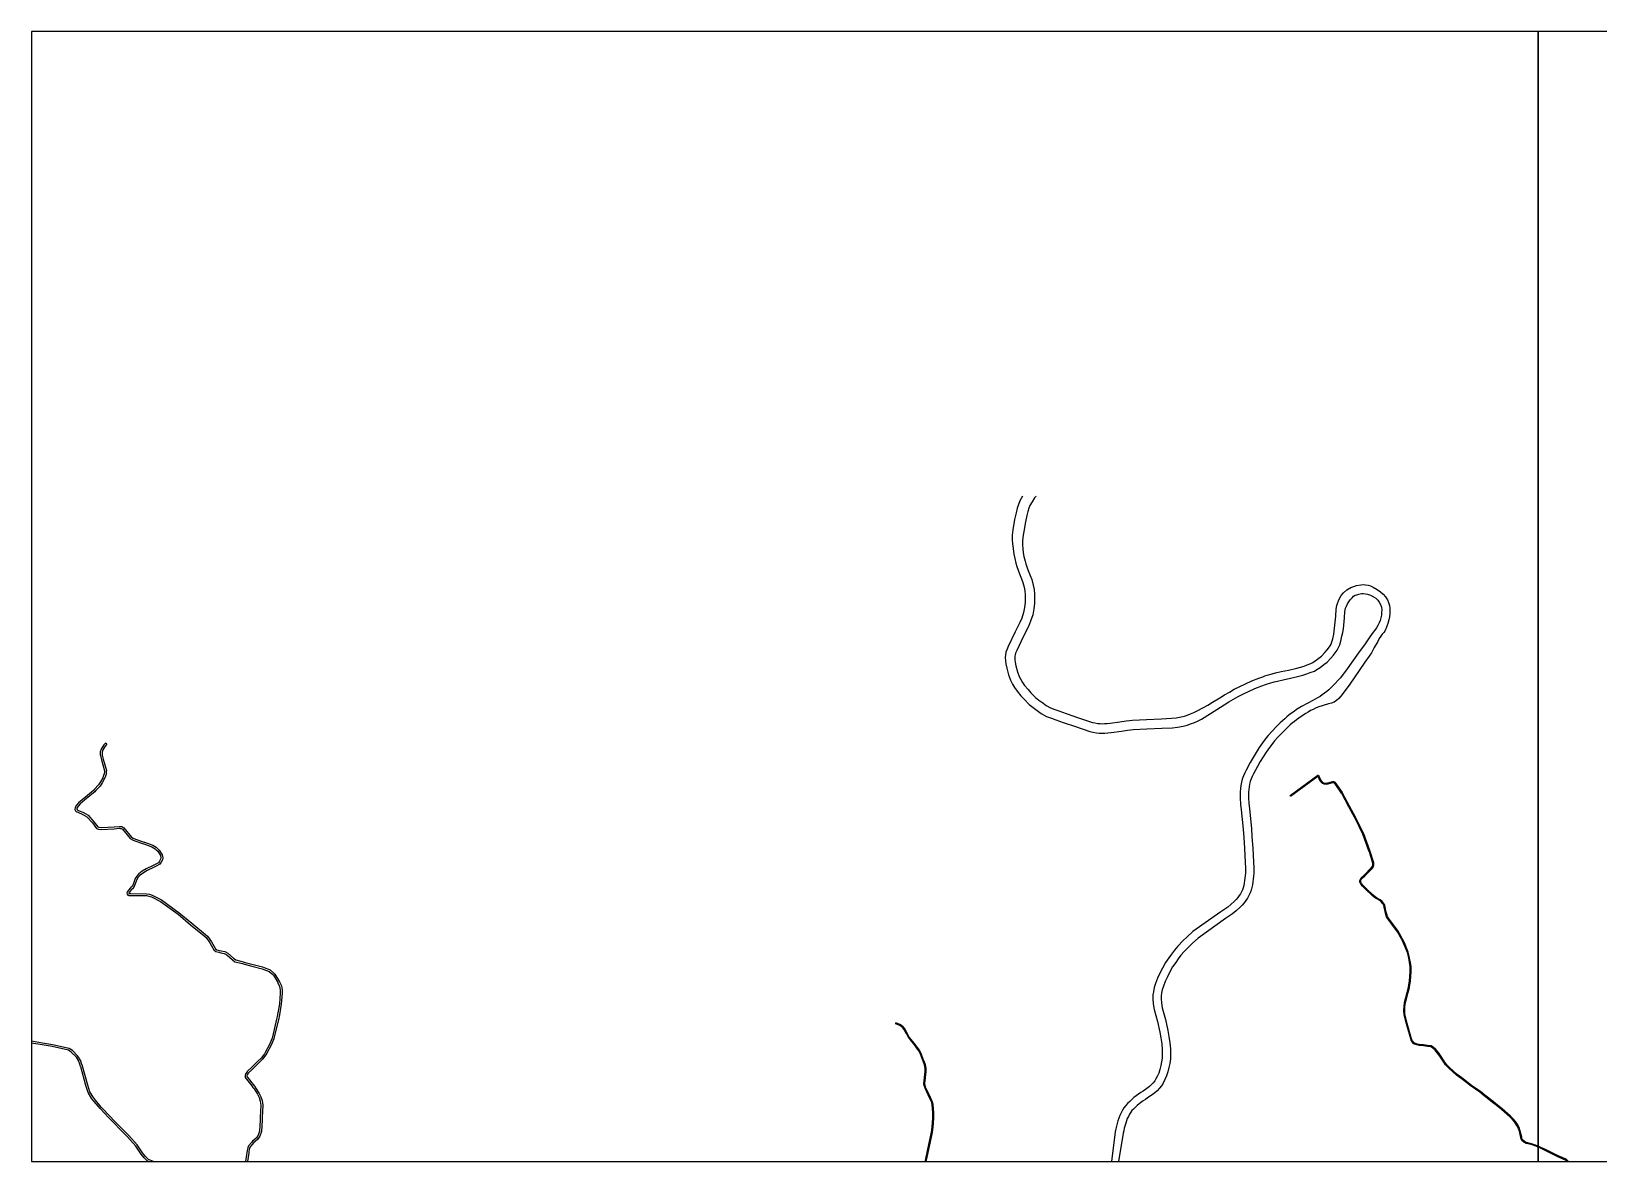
# Model space of a CAD drawing. Header units: metres. Extents: x 8000 to 12000, y -96000 to -95400.
# Drawn here: x 8000 to 8832, y -96000 to -95400 of the extents above; entities that cross this region are included whole.
import ezdxf

# ---------------------------------------------------------------- set-up
doc = ezdxf.new("R2010")
doc.units = ezdxf.units.M
doc.header["$LTSCALE"] = 2.5
doc.layers.add('図郭', color=7, linetype='Continuous')
doc.layers.add('道路', color=7, linetype='Continuous')

msp = doc.modelspace()

# ---------------------------------------------------------------- linework, layer by layer
at = {"layer": '図郭'}
for points in [[(8000, -96000), (8800, -96000), (8800, -95400), (8000, -95400)], [(8800, -96000), (9600, -96000), (9600, -95400), (8800, -95400)]]:
    msp.add_lwpolyline(points, close=True, dxfattribs=at)
at = {"layer": '道路'}
for points in [[(8526.2, -95646.72), (8524.86, -95649.2), (8524.07, -95651.21), (8523.48, -95653.18), (8522.82, -95655.54), (8521.99, -95659.18), (8521.08, -95664.66), (8520.82, -95667.51), (8520.8, -95669.85), (8520.93, -95672.1), (8521.25, -95674.49), (8521.69, -95677.56), (8522.13, -95679.8), (8522.75, -95682.38), (8523.21, -95684.13), (8523.88, -95686.05), (8524.68, -95688.04), (8525.71, -95690.57), (8526.37, -95692.52), (8527.07, -95695.05), (8527.42, -95696.97), (8527.63, -95699.1), (8527.71, -95701.14), (8527.66, -95703.19), (8527.32, -95705.79), (8526.81, -95708.45), (8525.87, -95711.44), (8524.89, -95713.79), (8522.38, -95718.8), (8518.69, -95726.55), (8517.93, -95728.28), (8517.46, -95729.63), (8517.22, -95731.08), (8517.12, -95732.46), (8517.14, -95734.1), (8517.34, -95735.77), (8517.89, -95738.03), (8518.85, -95741.52), (8519.86, -95744.41), (8520.92, -95746.54), (8521.99, -95748.31), (8523.37, -95750.32), (8525.41, -95752.74), (8527.07, -95754.56), (8529.75, -95757.26), (8531.85, -95759.01), (8534.06, -95760.53), (8536.15, -95762.08), (8539.07, -95763.66), (8541.67, -95764.65), (8543.87, -95765.44), (8547.77, -95766.88), (8554.34, -95769.07), (8562, -95771.61), (8563.67, -95772.04), (8565.57, -95772.38), (8567.04, -95772.49), (8568.38, -95772.53), (8569.9, -95772.5), (8571.51, -95772.44), (8573.34, -95772.25), (8578.77, -95771.44), (8582.03, -95770.91), (8583.53, -95770.74), (8584.97, -95770.66), (8592.32, -95770.25), (8600.27, -95769.96), (8605.88, -95769.65), (8608.5, -95769.32), (8611.57, -95768.79), (8613.7, -95768.25), (8615.91, -95767.45), (8617.27, -95766.98), (8619.24, -95766.16), (8621.24, -95765.16), (8629.45, -95759.95), (8633.3, -95757.54), (8635.78, -95756), (8638.26, -95754.54), (8640.76, -95753.15), (8643.29, -95751.85), (8649.64, -95748.91), (8653.28, -95747.44), (8655.34, -95746.73), (8656.41, -95746.31), (8657.5, -95745.95), (8659.82, -95745.31), (8661.64, -95744.88), (8664.58, -95744.18), (8668.48, -95743.39), (8673.05, -95742.35), (8675.18, -95741.74), (8677.18, -95741.13), (8679.06, -95740.41), (8681.22, -95739.58), (8682.59, -95738.81), (8684.26, -95737.77), (8686.33, -95736.13), (8687.94, -95734.88), (8690.02, -95732.67), (8691.41, -95731.15), (8692.34, -95729.91), (8693.33, -95728.42), (8694.02, -95727.15), (8694.67, -95725.57), (8695.22, -95723.67), (8695.88, -95721.04), (8696.33, -95719.11), (8696.61, -95717.25), (8696.89, -95715.21), (8697.14, -95711.28), (8697.43, -95708.15), (8697.81, -95706.2), (8698.24, -95705.05), (8698.8, -95703.94), (8699.54, -95702.79), (8700.25, -95701.79), (8701.3, -95700.62), (8702.04, -95699.91), (8702.92, -95699.37), (8703.69, -95699.06), (8704.85, -95698.68), (8706.26, -95698.38), (8707.18, -95698.41), (8708.32, -95698.55), (8709.36, -95698.75), (8711.11, -95699.34), (8712.69, -95700.09), (8713.83, -95700.95), (8714.83, -95701.94), (8715.68, -95703.09), (8716.38, -95704.32), (8716.81, -95705.64), (8716.96, -95707.03), (8716.93, -95708.47), (8716.78, -95709.9), (8716.48, -95711.31), (8716.07, -95712.7), (8715.56, -95714.04), (8714.91, -95715.34), (8714.16, -95716.59), (8713.34, -95717.81), (8712.48, -95719.01), (8710.75, -95721.42), (8708.15, -95725.06), (8704.67, -95729.9), (8697.75, -95739.59), (8695.97, -95741.95), (8695.03, -95743.09), (8694.05, -95744.19), (8692.07, -95746.4), (8691.05, -95747.46), (8689.99, -95748.48), (8688.91, -95749.47), (8687.8, -95750.43), (8686.63, -95751.34), (8685.44, -95752.2), (8684.21, -95753), (8682.95, -95753.75), (8680.36, -95755.2), (8677.76, -95756.61), (8674.34, -95758.36), (8671.73, -95760.05), (8670.43, -95760.96), (8669.16, -95761.89), (8667.91, -95762.86), (8666.67, -95763.87), (8665.46, -95764.91), (8664.28, -95765.98), (8663.13, -95767.07), (8660.96, -95769.22), (8658.8, -95771.43), (8656.68, -95773.77), (8655.6, -95775.07), (8653.73, -95777.62), (8651.99, -95780.19), (8650.33, -95782.78), (8648.73, -95785.41), (8647.2, -95788.08), (8644.99, -95792.12), (8644.25, -95793.62), (8643.56, -95795.21), (8642.97, -95796.9), (8642.52, -95798.63), (8642.21, -95800.31), (8641.97, -95801.98), (8641.84, -95803.69), (8641.8, -95805.36), (8641.83, -95807.01), (8642.05, -95810.15), (8642.36, -95813.17), (8643.39, -95823.47), (8643.71, -95827.87), (8644.1, -95833.8), (8644.53, -95841.18), (8644.62, -95844.04), (8644.6, -95846.86), (8644.53, -95848.14), (8644.38, -95849.45), (8644.18, -95850.84), (8643.97, -95852.21), (8643.71, -95853.48), (8643.39, -95854.69), (8643.01, -95855.8), (8642.58, -95856.78), (8642.01, -95857.75), (8641.32, -95858.76), (8640.5, -95859.83), (8639.62, -95860.92), (8638.76, -95861.8), (8636.83, -95863.58), (8635.19, -95864.84), (8631.54, -95867.38), (8616.71, -95877.89), (8613.55, -95880.75), (8611.58, -95882.58), (8608.73, -95885.55), (8606.93, -95887.67), (8605.32, -95889.85), (8603.97, -95891.8), (8602.23, -95894.3), (8600.55, -95897.26), (8599.24, -95899.88), (8597.9, -95902.65), (8596.91, -95905.37), (8596.2, -95907.64), (8595.79, -95909.78), (8595.54, -95911.41), (8595.37, -95913.6), (8595.65, -95916.31), (8596.19, -95919.31), (8597.9, -95925.61), (8599.13, -95931.2), (8599.65, -95934.2), (8600.15, -95937.44), (8600.47, -95940.4), (8600.48, -95942.9), (8600.38, -95945.08), (8600.11, -95947.1), (8599.71, -95949.01), (8599.18, -95951.05), (8598.58, -95952.97), (8597.89, -95954.53), (8597.12, -95956.06), (8596.44, -95957.1), (8595.62, -95958.15), (8594.62, -95959.27), (8593.61, -95960.19), (8592.34, -95961.21), (8590.37, -95962.57), (8589.12, -95963.38), (8587.86, -95964.22), (8585.45, -95966.03), (8584.3, -95967.01), (8583.19, -95968.02), (8582.08, -95969.06), (8581.04, -95970.19), (8580.14, -95971.42), (8579.36, -95972.72), (8578.62, -95974.05), (8577.96, -95975.43), (8577.4, -95976.86), (8576.92, -95978.31), (8576.14, -95981.2), (8575.8, -95982.65), (8575.51, -95984.13), (8573.47, -96000)], [(8533.43, -95646.72), (8532.7, -95647.67), (8531.3, -95649.7), (8530.22, -95651.69), (8529.65, -95653.14), (8529.15, -95654.82), (8528.54, -95656.99), (8527.78, -95660.32), (8526.92, -95665.56), (8526.49, -95668.54), (8526.29, -95670.79), (8526.26, -95672.77), (8526.36, -95674.6), (8526.63, -95676.76), (8527.02, -95678.73), (8527.6, -95681.17), (8528, -95682.67), (8528.56, -95684.29), (8529.32, -95686.17), (8530.39, -95688.82), (8531.15, -95691.04), (8531.94, -95693.93), (8532.38, -95696.27), (8532.62, -95698.76), (8532.71, -95701.1), (8532.65, -95703.57), (8532.26, -95706.59), (8531.66, -95709.68), (8530.58, -95713.16), (8529.44, -95715.88), (8526.87, -95721), (8523.24, -95728.62), (8522.59, -95730.12), (8522.32, -95730.88), (8522.19, -95731.66), (8522.12, -95732.6), (8522.14, -95733.77), (8522.27, -95734.89), (8522.73, -95736.77), (8523.62, -95740.02), (8524.48, -95742.46), (8525.3, -95744.13), (8526.19, -95745.6), (8527.35, -95747.28), (8529.18, -95749.45), (8530.69, -95751.12), (8533.14, -95753.58), (8534.87, -95755.02), (8536.96, -95756.46), (8538.84, -95757.85), (8541.16, -95759.11), (8543.4, -95759.96), (8545.58, -95760.74), (8549.43, -95762.16), (8555.92, -95764.33), (8563.4, -95766.81), (8564.73, -95767.15), (8566.2, -95767.41), (8567.3, -95767.49), (8568.42, -95767.53), (8569.76, -95767.5), (8571.15, -95767.45), (8572.71, -95767.29), (8578, -95766.5), (8581.34, -95765.96), (8583.1, -95765.75), (8584.69, -95765.66), (8592.09, -95765.26), (8600.03, -95764.97), (8605.43, -95764.67), (8607.77, -95764.38), (8610.53, -95763.9), (8612.23, -95763.47), (8614.24, -95762.74), (8615.49, -95762.31), (8617.16, -95761.61), (8619.02, -95760.68), (8622, -95759.1), (8624.61, -95757.68), (8627.17, -95756.18), (8630.97, -95753.81), (8633.5, -95752.24), (8636.07, -95750.72), (8638.69, -95749.27), (8641.36, -95747.9), (8648, -95744.82), (8651.73, -95743.32), (8653.83, -95742.59), (8654.92, -95742.17), (8656.21, -95741.74), (8658.73, -95741.04), (8660.63, -95740.6), (8663.63, -95739.88), (8667.56, -95739.09), (8671.95, -95738.08), (8673.93, -95737.52), (8675.75, -95736.96), (8677.48, -95736.3), (8679.34, -95735.59), (8680.35, -95735.02), (8681.72, -95734.17), (8683.61, -95732.67), (8684.97, -95731.61), (8686.8, -95729.67), (8688.03, -95728.34), (8688.74, -95727.38), (8689.56, -95726.14), (8690.05, -95725.25), (8690.51, -95724.12), (8690.97, -95722.52), (8691.61, -95720), (8692.55, -95710.52), (8692.86, -95706.65), (8693.09, -95704.84), (8693.42, -95703.67), (8693.98, -95702.3), (8694.65, -95700.98), (8695.36, -95699.53), (8696.6, -95698.06), (8698.5, -95696.46), (8700.55, -95695.22), (8702.12, -95694.68), (8703.63, -95694.18), (8705.86, -95693.74), (8707.26, -95693.63), (8708.37, -95693.74), (8709.76, -95694.02), (8711.02, -95694.39), (8712.51, -95695.1), (8714.51, -95696.22), (8716.4, -95697.57), (8717.66, -95698.68), (8718.96, -95700.09), (8719.98, -95701.7), (8720.57, -95703.15), (8721.05, -95704.72), (8721.27, -95706.11), (8721.31, -95707.68), (8721.27, -95709.16), (8721.08, -95710.73), (8720.68, -95712.41), (8720.25, -95714.26), (8719.76, -95715.71), (8719.33, -95716.75), (8719.01, -95717.58), (8718.56, -95718.35), (8718.12, -95719.04), (8717.26, -95720.01), (8716.54, -95720.99), (8715.68, -95722.35), (8714.89, -95723.85), (8713.02, -95727.12), (8711.61, -95729.87), (8710.38, -95731.76), (8707.98, -95734.81), (8699.62, -95747.13), (8695.21, -95752.99), (8694.22, -95754.17), (8693.05, -95755.22), (8691.73, -95756.04), (8690.27, -95756.61), (8688.81, -95757.03), (8685.95, -95757.82), (8683.14, -95758.71), (8681.81, -95759.27), (8680.51, -95759.91), (8679.21, -95760.6), (8677.93, -95761.33), (8676.67, -95762.09), (8674.19, -95763.7), (8672.99, -95764.54), (8671.81, -95765.41), (8670.64, -95766.31), (8669.49, -95767.24), (8668.37, -95768.21), (8667.27, -95769.2), (8666.19, -95770.22), (8664.08, -95772.32), (8662, -95774.45), (8660.01, -95776.65), (8659.08, -95777.78), (8657.33, -95780.16), (8655.67, -95782.62), (8654.07, -95785.11), (8652.52, -95787.65), (8651.04, -95790.23), (8648.89, -95794.15), (8648.25, -95795.47), (8647.66, -95796.81), (8647.18, -95798.19), (8646.82, -95799.59), (8646.55, -95801.02), (8646.35, -95802.46), (8646.24, -95803.91), (8646.2, -95805.37), (8646.23, -95806.82), (8646.44, -95809.77), (8646.74, -95812.73), (8647.77, -95823.09), (8648.1, -95827.56), (8648.5, -95833.53), (8648.93, -95840.99), (8649.02, -95843.99), (8649, -95846.99), (8648.92, -95848.51), (8648.75, -95850.01), (8648.53, -95851.5), (8648.3, -95853), (8647.99, -95854.49), (8647.6, -95855.95), (8647.12, -95857.39), (8646.5, -95858.79), (8645.73, -95860.11), (8644.89, -95861.34), (8643.95, -95862.55), (8642.92, -95863.84), (8641.82, -95864.96), (8639.67, -95866.94), (8637.8, -95868.39), (8634.07, -95870.98), (8619.47, -95881.33), (8616.53, -95883.99), (8614.67, -95885.72), (8612, -95888.5), (8610.39, -95890.4), (8608.9, -95892.41), (8607.58, -95894.31), (8605.95, -95896.64), (8604.44, -95899.32), (8603.19, -95901.82), (8601.95, -95904.36), (8601.08, -95906.78), (8600.48, -95908.72), (8600.12, -95910.53), (8599.91, -95911.91), (8599.79, -95913.54), (8600.01, -95915.69), (8600.48, -95918.34), (8602.17, -95924.56), (8603.47, -95930.45), (8603.99, -95933.49), (8604.52, -95936.87), (8604.87, -95940.16), (8604.88, -95943), (8604.76, -95945.47), (8604.45, -95947.84), (8603.99, -95950.02), (8603.41, -95952.26), (8602.71, -95954.51), (8601.87, -95956.41), (8600.94, -95958.26), (8600.02, -95959.67), (8598.99, -95960.98), (8597.69, -95962.44), (8596.45, -95963.48), (8595.12, -95964.49), (8592.7, -95966.19), (8591.48, -95966.97), (8590.36, -95967.73), (8588.14, -95969.39), (8587.14, -95970.24), (8586.11, -95971.18), (8585.14, -95972.09), (8584.37, -95972.93), (8583.73, -95973.8), (8583.09, -95974.87), (8582.45, -95976.02), (8581.91, -95977.16), (8581.44, -95978.32), (8581.04, -95979.54), (8580.31, -95982.26), (8580, -95983.56), (8579.76, -95984.81), (8577.22, -96000)], [(8039.42, -95777.78), (8038.47, -95778.8), (8037.08, -95780.99), (8036.6, -95782.39), (8036.53, -95783.89), (8036.66, -95784.41), (8037.25, -95786.63), (8038.81, -95792.51), (8038.79, -95792.82), (8038.69, -95794.07), (8038.36, -95795.08), (8037.99, -95796.17), (8036.72, -95798.37), (8035.74, -95800.05), (8033.59, -95802.34), (8032.93, -95803.03), (8028.69, -95806.47), (8025.18, -95809.37), (8024, -95810.78), (8023.2, -95812.01), (8023.12, -95812.98), (8023.42, -95813.7), (8023.81, -95814.12), (8025.02, -95814.64), (8026.93, -95815.46), (8029.47, -95816.95), (8032.47, -95820.22), (8034.65, -95823.09), (8035.62, -95823.44), (8037.08, -95823.63), (8043.97, -95823.32), (8046.84, -95823.04), (8047.29, -95823.09), (8047.7, -95823.15), (8048.37, -95823.52), (8052.49, -95828.51), (8053.65, -95829.17), (8054.94, -95829.74), (8059.61, -95831.31), (8059.78, -95831.37), (8063.99, -95832.88), (8065.66, -95833.92), (8066.24, -95834.45), (8067.12, -95835.25), (8068.56, -95837.49), (8068.73, -95838.65), (8068.64, -95839.41), (8068.09, -95840.41), (8067.48, -95841.3), (8065.8, -95842.3), (8064.4, -95842.97), (8061, -95844.58), (8058.9, -95845.83), (8057.1, -95847.18), (8056.01, -95848.4), (8055.1, -95849.71), (8054.57, -95851.23), (8053.63, -95853.79), (8052.84, -95854.54), (8052.46, -95854.88), (8051.11, -95856.52), (8050.73, -95857.26), (8050.72, -95857.31), (8050.84, -95858.06), (8051.21, -95858.57), (8051.84, -95858.65), (8052.47, -95858.7), (8052.85, -95858.72), (8061.07, -95858.8), (8062.43, -95859.04), (8063.85, -95859.47), (8068.52, -95861.91), (8077.89, -95868.68), (8084.51, -95874.23), (8091.75, -95880.19), (8092.78, -95881.04), (8094.76, -95883.8), (8096.94, -95887.6), (8097.91, -95888.46), (8099.49, -95888.87), (8100.54, -95889.09), (8102.33, -95889.46), (8103.73, -95890.18), (8106.69, -95892.73), (8108.12, -95893.86), (8112.2, -95894.9), (8113.21, -95895.17), (8117, -95896.17)], [(8040.15, -95778.46), (8039.26, -95779.41), (8037.98, -95781.43), (8037.59, -95782.58), (8037.53, -95783.78), (8037.63, -95784.15), (8038.22, -95786.37), (8039.82, -95792.42), (8039.79, -95792.9), (8039.68, -95794.27), (8039.3, -95795.4), (8038.91, -95796.58), (8037.58, -95798.87), (8036.55, -95800.65), (8034.32, -95803.02), (8033.62, -95803.77), (8029.32, -95807.25), (8025.88, -95810.08), (8024.81, -95811.37), (8024.18, -95812.35), (8024.13, -95812.83), (8024.27, -95813.15), (8024.4, -95813.28), (8025.42, -95813.72), (8027.38, -95814.57), (8030.1, -95816.16), (8033.24, -95819.58), (8035.27, -95822.25), (8035.86, -95822.46), (8037.13, -95822.62), (8043.9, -95822.32), (8046.85, -95822.03), (8047.41, -95822.1), (8048.02, -95822.18), (8049.02, -95822.74), (8053.14, -95827.73), (8054.1, -95828.27), (8055.3, -95828.8), (8059.93, -95830.37), (8060.11, -95830.43), (8064.43, -95831.98), (8066.26, -95833.12), (8066.91, -95833.71), (8067.89, -95834.6), (8069.52, -95837.13), (8069.74, -95838.64), (8069.61, -95839.72), (8068.94, -95840.94), (8068.18, -95842.05), (8066.27, -95843.18), (8064.83, -95843.87), (8061.47, -95845.46), (8059.46, -95846.66), (8057.78, -95847.92), (8056.79, -95849.02), (8056, -95850.17), (8055.51, -95851.56), (8054.49, -95854.35), (8053.66, -95855.15), (8053.19, -95855.56), (8051.95, -95857.07), (8051.76, -95857.47), (8051.78, -95857.64), (8051.94, -95857.66), (8052.54, -95857.7), (8052.89, -95857.72), (8061.16, -95857.8), (8062.67, -95858.07), (8064.23, -95858.54), (8069.05, -95861.05), (8078.51, -95867.89), (8085.15, -95873.46), (8092.39, -95879.42), (8093.51, -95880.35), (8095.6, -95883.26), (8097.73, -95886.95), (8098.4, -95887.55), (8099.72, -95887.89), (8100.75, -95888.11), (8102.67, -95888.51), (8104.29, -95889.35), (8107.32, -95891.96), (8108.57, -95892.94), (8112.45, -95893.94), (8113.47, -95894.21), (8117, -95895.14)], [(8040.15, -95778.46), (8039.42, -95777.78)], [(8749.53, -95946.69), (8748.1, -95944.54), (8746.64, -95942.36), (8745.34, -95940.85), (8744.02, -95939.65), (8743, -95939.05), (8741.24, -95938.81), (8739.18, -95938.55), (8736.86, -95938.38), (8735.61, -95938.05), (8734.29, -95937.56), (8733.86, -95937.3), (8732.96, -95936.25), (8732.87, -95936.11), (8732.36, -95934.89), (8732.35, -95934.85), (8730.05, -95926.76), (8728.82, -95922.01), (8728.78, -95919.87), (8728.79, -95919.55), (8728.82, -95917.62), (8729.05, -95915.53), (8730.47, -95910.15), (8731.17, -95907.48), (8731.23, -95907.15), (8731.78, -95904.09), (8732.1, -95899.31), (8732.04, -95896.49), (8731.75, -95894.33), (8731.67, -95893.93), (8731.13, -95891.14), (8730.59, -95888.97), (8728.6, -95884.05), (8727.97, -95882.73), (8727.65, -95882.14), (8726.88, -95880.77), (8725.3, -95877.96), (8721.73, -95873.18), (8720.17, -95871.1), (8719.58, -95870.05), (8719.13, -95868.78), (8718.73, -95867.21), (8718.31, -95864.85), (8718.07, -95863.7), (8717.57, -95863.09), (8716.81, -95862.24), (8715.92, -95861.44), (8714.02, -95860.3), (8713.18, -95859.77), (8711.93, -95858.71), (8711.18, -95858.07), (8709.31, -95856.24), (8706.84, -95853.82), (8706.72, -95853.68), (8705.91, -95852.62), (8705.44, -95851.73), (8705.4, -95850.84), (8705.68, -95850.09), (8706.12, -95849.27), (8707.59, -95847.85), (8711.62, -95843.94), (8712.1, -95843.18), (8712.26, -95842.57), (8712.23, -95841.47), (8712.08, -95840.99), (8710.42, -95835.51), (8710.22, -95834.95), (8706.98, -95826.11), (8706.49, -95825.12), (8703.37, -95818.77), (8701.6, -95815.49), (8699.49, -95811.6), (8695.72, -95804.61), (8695.53, -95804.34)], [(8750.13, -95946.69), (8748.51, -95944.26), (8747.04, -95942.05), (8745.7, -95940.5), (8744.31, -95939.24), (8743.17, -95938.57), (8741.31, -95938.31), (8739.23, -95938.05), (8736.94, -95937.88), (8735.76, -95937.57), (8734.51, -95937.11), (8734.19, -95936.91), (8733.36, -95935.95), (8733.32, -95935.88), (8732.83, -95934.73), (8730.53, -95926.63), (8729.32, -95921.95), (8729.28, -95919.87), (8729.29, -95919.56), (8729.32, -95917.65), (8729.54, -95915.62), (8730.95, -95910.29), (8731.66, -95907.59), (8731.72, -95907.24), (8732.28, -95904.15), (8732.6, -95899.32), (8732.54, -95896.45), (8732.24, -95894.25), (8732.16, -95893.84), (8731.62, -95891.03), (8731.07, -95888.82), (8729.06, -95883.84), (8728.42, -95882.5), (8728.08, -95881.9), (8727.32, -95880.52), (8725.72, -95877.69), (8722.13, -95872.88), (8720.59, -95870.83), (8720.04, -95869.84), (8719.61, -95868.64), (8719.22, -95867.1), (8718.8, -95864.75), (8718.54, -95863.48), (8717.95, -95862.76), (8717.17, -95861.89), (8716.22, -95861.04), (8714.28, -95859.88), (8713.48, -95859.37), (8712.25, -95858.33), (8711.51, -95857.7), (8709.66, -95855.88), (8707.21, -95853.49), (8707.12, -95853.37), (8706.33, -95852.35), (8705.94, -95851.6), (8705.91, -95850.91), (8706.13, -95850.3), (8706.53, -95849.58), (8707.94, -95848.21), (8712.01, -95844.26), (8712.56, -95843.38), (8712.76, -95842.63), (8712.73, -95841.39), (8712.56, -95840.84), (8710.9, -95835.35), (8710.69, -95834.77), (8707.44, -95825.92), (8706.94, -95824.9), (8703.82, -95818.54), (8702.04, -95815.25), (8699.93, -95811.36), (8696.15, -95804.34), (8695.94, -95804.05)], [(8117, -95895.14), (8122.77, -95896.65), (8125.32, -95897.56), (8126.73, -95898.26), (8128.81, -95899.87), (8129.32, -95900.42), (8131.72, -95904.48), (8131.78, -95904.61), (8132.78, -95906.68), (8133.09, -95908.76), (8133.13, -95909.23), (8133.15, -95910.61), (8132.69, -95916.33), (8131.51, -95923.14), (8131.38, -95923.87), (8128.79, -95934.69), (8128.74, -95934.85), (8127.37, -95938.22), (8125.08, -95942.48), (8124.53, -95943.34), (8122.69, -95945.68), (8121.66, -95946.7)], [(8117, -95896.17), (8122.48, -95897.61), (8124.92, -95898.48), (8126.19, -95899.11), (8128.13, -95900.61), (8128.52, -95901.02), (8130.84, -95904.96), (8130.88, -95905.04), (8131.81, -95906.98), (8132.1, -95908.87), (8132.13, -95909.28), (8132.15, -95910.58), (8131.7, -95916.21), (8130.52, -95922.97), (8130.41, -95923.66), (8127.82, -95934.46), (8127.81, -95934.49), (8126.46, -95937.79), (8124.21, -95941.98), (8123.71, -95942.76), (8121.94, -95945.02), (8120.23, -95946.7)], [(8458.96, -95926.3), (8458.77, -95926.76)], [(8472.57, -95944.32), (8472.03, -95942.88), (8471.3, -95941.39), (8470.58, -95940.32), (8468.59, -95937.51), (8466.56, -95935.23), (8465.93, -95934.43), (8465.68, -95934.12), (8464.61, -95932), (8463.51, -95929.89), (8462.62, -95928.84), (8461.67, -95928.12), (8460.83, -95927.58), (8458.77, -95926.76)], [(8473.04, -95944.15), (8472.49, -95942.68), (8471.74, -95941.14), (8470.99, -95940.04), (8468.98, -95937.2), (8466.95, -95934.91), (8466.32, -95934.12), (8466.11, -95933.85), (8465.03, -95931.74), (8463.93, -95929.61), (8462.97, -95928.48), (8461.95, -95927.71), (8461.05, -95927.14), (8458.96, -95926.3)], [(8026.27, -95946.7), (8026.2, -95946.47), (8024.69, -95943.96), (8021.86, -95941.02), (8020.12, -95939.94), (8011.22, -95937.97), (8005.9, -95937.05), (8000, -95936.04)], [(8025.17, -95946.7), (8023.89, -95944.57), (8021.23, -95941.8), (8019.74, -95940.88), (8011.02, -95938.95), (8005.73, -95938.04), (8000, -95937.05)], [(8062.39, -96000), (8061.56, -95999.62), (8059.93, -95997.95), (8058.28, -95995.95), (8055.39, -95991.75), (8050.98, -95986.75), (8047.68, -95983.42), (8043.25, -95978.95), (8041.1, -95976.67), (8036.57, -95971.85), (8035.59, -95970.81), (8033.32, -95968.02), (8032.15, -95966.57), (8030.17, -95963.38), (8028.98, -95959.62), (8026.2, -95949.65), (8026.14, -95949.46), (8025.75, -95948.3), (8025.28, -95946.9), (8025.17, -95946.7)], [(8064.82, -96000), (8062.14, -95998.79), (8060.68, -95997.28), (8059.08, -95995.34), (8056.18, -95991.13), (8051.71, -95986.07), (8048.39, -95982.71), (8043.97, -95978.26), (8041.83, -95975.99), (8037.3, -95971.17), (8036.35, -95970.15), (8034.1, -95967.38), (8032.97, -95965.99), (8031.09, -95962.96), (8029.94, -95959.34), (8027.16, -95949.36), (8027.09, -95949.15), (8026.7, -95947.98), (8026.27, -95946.7)], [(8120.23, -95946.7), (8118.81, -95948.1), (8117, -95949.85), (8114.62, -95952.18), (8114.51, -95952.31), (8113.74, -95953.32), (8113.47, -95954.32), (8113.53, -95955.31), (8117, -95959.81)], [(8121.66, -95946.7), (8119.51, -95948.82), (8117, -95951.24)], [(8473.47, -95946.69), (8473.45, -95946.65), (8472.57, -95944.32)], [(8474, -95946.69), (8473.92, -95946.48), (8473.04, -95944.15)], [(8474.56, -96000), (8474.9, -95998.48), (8476.58, -95990.93), (8477.99, -95984.38), (8478.3, -95981.59), (8478.66, -95976.94), (8478.63, -95974.28), (8478.63, -95974.01), (8478.33, -95969.8), (8478.03, -95968.57), (8476.9, -95966.2), (8474.5, -95961.03), (8474.05, -95959.6), (8473.86, -95958.62), (8474.03, -95957.05), (8474.42, -95953.64), (8474.56, -95952.37), (8474.61, -95950.36), (8474.24, -95948.68), (8473.47, -95946.69)], [(8475.08, -96000), (8475.39, -95998.59), (8477.07, -95991.03), (8478.49, -95984.46), (8478.79, -95981.64), (8479.16, -95976.95), (8479.13, -95974.28), (8479.13, -95973.99), (8478.82, -95969.73), (8478.5, -95968.41), (8477.35, -95965.98), (8474.97, -95960.84), (8474.53, -95959.47), (8474.36, -95958.6), (8474.53, -95957.11), (8474.92, -95953.69), (8475.06, -95952.4), (8475.12, -95950.31), (8474.71, -95948.53), (8474, -95946.69)], [(8750.92, -95948.55), (8749.92, -95947.27), (8749.53, -95946.69)], [(8751.56, -95948.55), (8750.33, -95946.98), (8750.13, -95946.69)], [(8117, -95951.24), (8115.37, -95952.84), (8115.31, -95952.92), (8114.66, -95953.77), (8114.48, -95954.42), (8114.51, -95954.94), (8117, -95958.18)], [(8800, -95992.35), (8797.92, -95991.46), (8796.28, -95990.98), (8793.61, -95990.3), (8792.35, -95989.6), (8791.33, -95988.79), (8791.33, -95988.78), (8790.94, -95988.05), (8790.8, -95987.12), (8789.9, -95983.19), (8789.64, -95982.55), (8789.45, -95982.08), (8788.73, -95980.74), (8787.63, -95979.01), (8786.41, -95977.54), (8785.06, -95976.14), (8780.62, -95972.35), (8777.03, -95969.5), (8775.82, -95968.55), (8771.46, -95965.06), (8769.12, -95963.18), (8764.41, -95959.95), (8759.14, -95955.93), (8756.72, -95954.08), (8752.57, -95950.4), (8751.2, -95948.9), (8750.92, -95948.55)], [(8800, -95991.8), (8798.09, -95990.99), (8796.42, -95990.5), (8793.8, -95989.84), (8792.63, -95989.19), (8791.72, -95988.46), (8791.42, -95987.89), (8791.29, -95987.03), (8790.38, -95983.04), (8790.1, -95982.36), (8789.9, -95981.87), (8789.16, -95980.49), (8788.04, -95978.72), (8786.79, -95977.2), (8785.4, -95975.78), (8780.94, -95971.96), (8777.34, -95969.11), (8776.13, -95968.16), (8771.77, -95964.66), (8769.42, -95962.78), (8764.7, -95959.54), (8759.45, -95955.53), (8757.04, -95953.69), (8752.92, -95950.05), (8751.58, -95948.58), (8751.56, -95948.55)], [(8117, -95958.18), (8118.43, -95960.01), (8119.06, -95960.84), (8120.92, -95963.74), (8121.86, -95965.58), (8122.47, -95967.62), (8122.83, -95970.02), (8122.55, -95976.51), (8122.48, -95977.95), (8122.17, -95984.06), (8121.36, -95986.39), (8120.24, -95987.99), (8118.77, -95989.28), (8118.11, -95989.87), (8117, -95991.16)], [(8117, -95959.81), (8117.65, -95960.65), (8118.24, -95961.41), (8120.05, -95964.24), (8120.93, -95965.95), (8121.49, -95967.84), (8121.82, -95970.07), (8121.55, -95976.47), (8121.48, -95977.9), (8121.18, -95983.87), (8120.47, -95985.93), (8119.49, -95987.31), (8118.1, -95988.53), (8117.41, -95989.16), (8117, -95989.63)], [(8117, -95989.63), (8115.3, -95991.61), (8114.89, -95992.75), (8114.54, -95994.21), (8114.4, -95995.23), (8113.76, -96000)], [(8117, -95991.16), (8116.18, -95992.12), (8115.85, -95993.04), (8115.52, -95994.39), (8115.39, -95995.36), (8114.77, -96000)], [(8816.16, -96000), (8816.01, -95999.79), (8814.88, -95998.76), (8810.62, -95996.93), (8803.92, -95993.64), (8801.49, -95992.44), (8800, -95991.8)], [(8815.5, -96000), (8814.61, -95999.19), (8810.41, -95997.39), (8803.7, -95994.09), (8801.28, -95992.9), (8800, -95992.35)]]:
    msp.add_lwpolyline(points, dxfattribs=at)
at = {"layer": '道路', "flags": 128}
for points in [[(8668.35, -95805.57), (8683.01, -95794.86), (8683.34, -95794.86), (8683.54, -95795.16), (8684.45, -95797.33), (8684.98, -95798.1), (8685.61, -95798.66), (8686.38, -95798.96), (8687.72, -95799.1), (8690.99, -95798.23), (8691.55, -95798.16), (8692.06, -95798.5), (8695.94, -95804.05)], [(8668.63, -95805.99), (8683.11, -95795.41), (8684, -95797.57), (8684.6, -95798.43), (8685.35, -95799.1), (8686.26, -95799.46), (8687.76, -95799.6), (8691.08, -95798.72), (8691.43, -95798.68), (8691.7, -95798.86), (8695.53, -95804.34)], [(8668.63, -95805.99), (8668.35, -95805.57)]]:
    msp.add_lwpolyline(points, dxfattribs=at)

doc.saveas('drawing.dxf')
